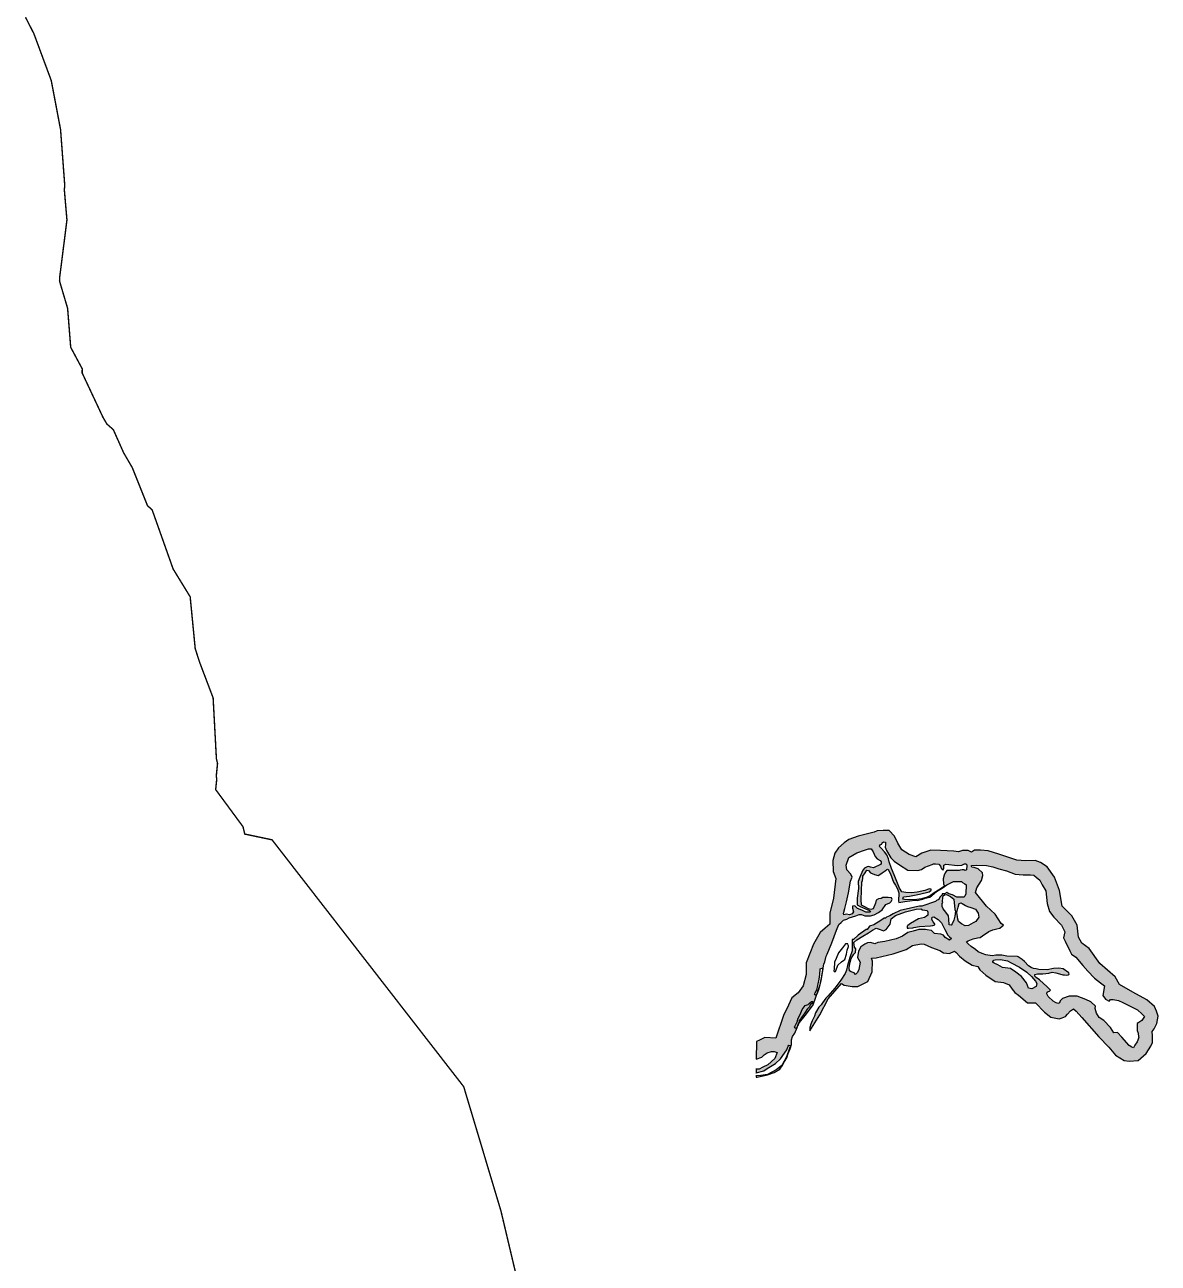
# Model space of a CAD drawing. Header units: metres. Extents: x 255476 to 378809, y 1739479 to 2227865.
# Drawn here: x 323927 to 327972, y 1818298 to 1822717 of the extents above; entities that cross this region are included whole.
import ezdxf

# ---------------------------------------------------------------- set-up
doc = ezdxf.new("R2010")
doc.units = ezdxf.units.M
doc.header["$MEASUREMENT"] = 0
doc.layers.add('COASTLINE', color=5, linetype='Continuous')
doc.layers.add('MANGROOVE BUFFER ZONE', color=120, linetype='Continuous')

msp = doc.modelspace()

# ---------------------------------------------------------------- hatches: boundary and pattern name
at = {"layer": 'MANGROOVE BUFFER ZONE'}
h = msp.add_hatch(dxfattribs=at)
h.set_pattern_fill('GRASS', color=256, scale=18)
h.paths.add_polyline_path([(327795.3, 1819068.6), (327819, 1819040.4), (327849.6, 1819021.4), (327868.3, 1819018.4), (327900.7, 1819021.1), (327929, 1819045.5), (327945.4, 1819072), (327950.8, 1819085.8), (327950.8, 1819108.7), (327950.2, 1819124.2), (327957.2, 1819134), (327967.2, 1819152.9), (327971.7, 1819179.3), (327966, 1819196.8), (327958.7, 1819214), (327931.3, 1819237), (327881.6, 1819265.1), (327833.2, 1819292.6), (327817.9, 1819319), (327763, 1819367.6), (327725, 1819420.2), (327699.3, 1819439.3), (327686.9, 1819460.8), (327682.8, 1819503.9), (327663.8, 1819536.8), (327629, 1819572.1), (327620, 1819628), (327601.6, 1819674.7), (327575.4, 1819711.8), (327552.1, 1819728), (327532.8, 1819735.2), (327497.8, 1819734), (327467.6, 1819735.4), (327438.5, 1819745.8), (327403.4, 1819756.8), (327364.8, 1819768.9), (327337.1, 1819771.9), (327316.2, 1819771.3), (327305.2, 1819764.3), (327293.6, 1819769.9), (327273, 1819770.4), (327259.3, 1819765), (327242.2, 1819768.4), (327194.3, 1819770.8), (327159.8, 1819771.3), (327128.7, 1819760.6), (327106.6, 1819747.5), (327083, 1819755.5), (327057.4, 1819773.2), (327042.7, 1819796.6), (327030.6, 1819822), (327012, 1819842.1), (326990, 1819842.3), (326969.2, 1819841), (326958.6, 1819835.8), (326901.3, 1819821.2), (326868.3, 1819809.9), (326850.8, 1819798.2), (326831.2, 1819779.4), (326817.3, 1819761.3), (326810.2, 1819734.5), (326811.3, 1819695.4), (326821.3, 1819669.9), (326813.2, 1819600.4), (326799.8, 1819546.9), (326799.5, 1819507.7), (326783.1, 1819493.1), (326765.4, 1819477.9), (326741.9, 1819435.9), (326716, 1819369.3), (326715, 1819328.1), (326705.1, 1819287.9), (326687.2, 1819262), (326664.8, 1819244.3), (326651.9, 1819219), (326634.2, 1819181.9), (326607.8, 1819101.3), (326568.1, 1819103.3), (326549.3, 1819093.1), (326537.8, 1819089), (326537.3, 1819025.7), (326557.1, 1819033.2), (326565.5, 1819040.7), (326576.8, 1819048.1), (326591.8, 1819053.3), (326601, 1819053.3), (326611.6, 1819049.7), (326603.9, 1819027.8), (326578.5, 1819005.6), (326561, 1818996.8), (326547.9, 1818989.9), (326537, 1818990.2), (326536.9, 1818976.9), (326564.1, 1818984.3), (326576.4, 1818992), (326606.1, 1819010.8), (326624.5, 1819026.5), (326646.1, 1819059), (326651, 1819072.8), (326653.7, 1819076.2), (326659.2, 1819074.8), (326656.6, 1819065), (326644.9, 1819034.7), (326628.9, 1819002.8), (326608.1, 1818987.7), (326577.3, 1818971.1), (326553.9, 1818967.4), (326536.9, 1818965.9), (326536.8, 1818961.2), (326540.9, 1818962.2), (326577.3, 1818970), (326601.6, 1818977.9), (326621.9, 1818989.8), (326630.1, 1819001.9), (326638.3, 1819018), (326646.5, 1819030.1), (326650.7, 1819046.2), (326658.9, 1819062.3), (326663, 1819078.5), (326663.2, 1819094.6), (326667.3, 1819106.7), (326675.5, 1819118.8), (326683.7, 1819139), (326687.9, 1819151.1), (326687.5, 1819150.6), (326688.4, 1819152.5), (326687.9, 1819151.1), (326716.4, 1819187.2), (326740.9, 1819219.4), (326757.5, 1819267.8), (326765.8, 1819292), (326770, 1819316.2), (326778.5, 1819364.7), (326782.6, 1819372.7), (326786.8, 1819392.9), (326790.9, 1819400.9), (326807.3, 1819441.3), (326823.9, 1819485.6), (326832.1, 1819505.8), (326840.2, 1819513.8), (326848.4, 1819521.8), (326860.5, 1819525.7), (326868.7, 1819529.7), (326880.8, 1819533.7), (326893, 1819537.6), (326905.1, 1819541.6), (326913.2, 1819541.5), (326925.3, 1819537.4), (326945.5, 1819537.2), (326957.7, 1819541.2), (326973.9, 1819549.1), (326978, 1819553.1), (326987, 1819559.1), (326999.8, 1819577.6), (327013.7, 1819583.4), (327019.3, 1819588.9), (327021.9, 1819595.8), (327019.4, 1819601.3), (327007.5, 1819602.4), (326989.6, 1819602.8), (326983.7, 1819599.3), (326973.2, 1819598), (326964.8, 1819593.5), (326962.5, 1819583), (326954.9, 1819562.8), (326946, 1819559.4), (326938, 1819562.8), (326924.4, 1819569.8), (326913.4, 1819574.9), (326912.3, 1819595.2), (326914.2, 1819656.8), (326916.6, 1819663.9), (326918, 1819671.4), (326917.1, 1819678.5), (326925.9, 1819690.4), (326932.1, 1819700.7), (326937.8, 1819698.5), (326944.7, 1819690.3), (326959.1, 1819685), (326972, 1819681.7), (326978.8, 1819684.9), (326987.2, 1819690.3), (326997.9, 1819698.2), (327002.8, 1819702.5), (327005.2, 1819703.5), (327008.6, 1819702.1), (327016.5, 1819686.6), (327027.5, 1819657.2), (327034.2, 1819646.2), (327041.1, 1819634), (327045.7, 1819619.6), (327045.1, 1819589.4), (327046.6, 1819584.9), (327067.2, 1819588.8), (327103.6, 1819592.6), (327111.7, 1819592.5), (327132, 1819596.4), (327140.1, 1819600.4), (327156.3, 1819604.3), (327180.7, 1819624.4), (327201, 1819636.3), (327217.2, 1819648.3), (327241.6, 1819660.3), (327269.9, 1819660.1), (327273.9, 1819656), (327282, 1819651.9), (327286, 1819647.8), (327285.7, 1819615.5), (327281.6, 1819607.4), (327277.5, 1819603.4), (327253.3, 1819603.6), (327237.2, 1819611.8), (327225.1, 1819615.9), (327217, 1819620), (327208.9, 1819616.1), (327200.8, 1819616.1), (327200.8, 1819612.1), (327192.7, 1819604.1), (327188.5, 1819596), (327180.4, 1819592), (327176.4, 1819588), (327127.7, 1819572.2), (327119.6, 1819572.3), (327103.4, 1819568.4), (327087.2, 1819564.4), (327050.8, 1819556.6), (327026.4, 1819544.7), (327014.3, 1819536.7), (327002.1, 1819532.7), (326998, 1819528.7), (326994, 1819528.8), (326981.8, 1819520.8), (326957.4, 1819504.8), (326941.2, 1819500.9), (326933, 1819488.8), (326929, 1819488.8), (326900.5, 1819468.8), (326884.2, 1819452.8), (326880.2, 1819452.8), (326879.9, 1819412.4), (326871.6, 1819388.2), (326863.3, 1819360), (326859.1, 1819343.8), (326855, 1819331.7), (326838.7, 1819307.6), (326818.2, 1819279.4), (326793.7, 1819251.3), (326785.6, 1819243.3), (326773.3, 1819227.2), (326769.2, 1819219.2), (326761.1, 1819211.1), (326748.8, 1819191), (326744.7, 1819178.9), (326736.5, 1819162.8), (326732.3, 1819150.7), (326728.2, 1819138.6), (326728.1, 1819126.5), (326764.8, 1819184.4), (326793.5, 1819241.1), (326841.9, 1819295.9), (326851.3, 1819290.3), (326879.2, 1819285.4), (326900.4, 1819284.6), (326935.6, 1819302.8), (326950.5, 1819337.9), (326952.4, 1819375.4), (326949.2, 1819386.5), (326965.4, 1819387.8), (327025.6, 1819402), (327072.7, 1819416.6), (327095.4, 1819431.4), (327126.1, 1819437.9), (327136.1, 1819436.6), (327162.7, 1819424.4), (327192.2, 1819413), (327205.9, 1819404.7), (327227.4, 1819402.8), (327245.1, 1819411.1), (327250.4, 1819406.7), (327262.9, 1819392.8), (327282.4, 1819377.1), (327307.5, 1819361.1), (327327.7, 1819356.8), (327335.6, 1819345), (327356, 1819325.7), (327390, 1819302.8), (327419.8, 1819298.8), (327439.4, 1819291.3), (327450.8, 1819275.1), (327459.6, 1819263.3), (327472.9, 1819254.2), (327505.6, 1819226.3), (327533.7, 1819227.2), (327566.1, 1819194.1), (327588.5, 1819175.5), (327618.2, 1819169.8), (327629.2, 1819173.5), (327641, 1819178.2), (327648.2, 1819186.9), (327658.5, 1819197.8), (327669.9, 1819205.2), (327678.8, 1819197.1), (327699.1, 1819174), (327759.4, 1819105.4)])
h.paths.add_polyline_path([(327812.9, 1819120.2), (327801, 1819139.2), (327777.4, 1819164.3), (327761.2, 1819175), (327751.3, 1819189.5), (327746.5, 1819206.5), (327747.3, 1819214.9), (327731.3, 1819230.1), (327713.9, 1819238.3), (327682.3, 1819250.2), (327653.7, 1819251.1), (327630.5, 1819242.7), (327621.7, 1819234.4), (327619.4, 1819226.9), (327617.2, 1819225.3), (327613.8, 1819223.9), (327604.7, 1819227.9), (327596.3, 1819233.1), (327579.5, 1819249.4), (327574.2, 1819258.4), (327575, 1819264.7), (327579.2, 1819267.6), (327584.3, 1819268.8), (327587.4, 1819271.8), (327575.3, 1819284.4), (327548.2, 1819308.5), (327535.9, 1819317.5), (327530.9, 1819322.3), (327531.8, 1819327.5), (327541.1, 1819330.5), (327560.4, 1819330.2), (327580.9, 1819332.8), (327592.8, 1819335.8), (327605.9, 1819333.7), (327618.9, 1819330.5), (327630.8, 1819327.3), (327637.4, 1819326.5), (327645, 1819325.5), (327650.9, 1819327.1), (327654.3, 1819328.9), (327652.4, 1819334.2), (327633, 1819348), (327616.9, 1819350), (327598.3, 1819348.9), (327574.9, 1819344.3), (327546, 1819345.2), (327536.4, 1819348.1), (327526.4, 1819349.3), (327517.8, 1819353.2), (327508.3, 1819359.3), (327494.3, 1819373.9), (327486.2, 1819381.9), (327471.4, 1819390.8), (327469.2, 1819392.2), (327431, 1819393.1), (327413.2, 1819396.5), (327392.1, 1819397.3), (327378.6, 1819394.1), (327357.1, 1819397.9), (327344, 1819402.3), (327329.6, 1819408.6), (327319.8, 1819417.7), (327304.4, 1819428.1), (327293.8, 1819437.1), (327288.9, 1819441.7), (327287, 1819444.4), (327293.6, 1819448), (327311.5, 1819454.8), (327327.4, 1819459.2), (327335.8, 1819460), (327344.2, 1819465.4), (327366.7, 1819481.1), (327381.6, 1819487.4), (327396, 1819490.7), (327406.1, 1819492.7), (327414.9, 1819499.9), (327420.1, 1819503.8), (327411.2, 1819510), (327389.7, 1819543.5), (327358.6, 1819572.3), (327320, 1819621), (327324, 1819637.2), (327340.6, 1819663.1), (327346.4, 1819680.8), (327344.4, 1819690.6), (327329.2, 1819704.8), (327315.1, 1819710), (327306.8, 1819710.9), (327305.9, 1819713.1), (327306, 1819715.5), (327305.9, 1819717.2), (327322.7, 1819717.7), (327359.2, 1819716.9), (327382.1, 1819711.5), (327403, 1819705), (327430.5, 1819697.3), (327461.1, 1819686.2), (327489.3, 1819683.2), (327516.2, 1819683.5), (327528.4, 1819682), (327535.8, 1819675.4), (327548.8, 1819664.4), (327557.2, 1819648), (327570.6, 1819626.9), (327575.3, 1819581.3), (327583.4, 1819552.9), (327599.1, 1819532.1), (327626.8, 1819504.5), (327638.3, 1819480.7), (327633.9, 1819458.7), (327640.2, 1819447.2), (327655.8, 1819411.9), (327662.2, 1819400.3), (327677.8, 1819390.3), (327702.7, 1819360.5), (327721.1, 1819339.7), (327743.8, 1819315.3), (327766, 1819298), (327779.6, 1819287.2), (327773.6, 1819253.4), (327783.1, 1819239.4), (327796.3, 1819232.7), (327801, 1819238.3), (327810.5, 1819238.5), (327830.2, 1819234.6), (327846, 1819227.7), (327897.8, 1819202.2), (327913.8, 1819187.3), (327922.6, 1819178.5), (327913.3, 1819164.1), (327902.2, 1819156.5), (327896.9, 1819153.2), (327896.7, 1819127.6), (327899.8, 1819118.1), (327900.9, 1819105.8), (327902.2, 1819103.2), (327896.1, 1819087.6), (327888.2, 1819075.9), (327883.7, 1819066.8), (327877.3, 1819068.2), (327867.9, 1819074.3), (327842.2, 1819103.8), (327825.9, 1819121.3)], flags=16)
h.paths.add_polyline_path([(327536.1, 1819285), (327520.7, 1819277.3), (327509.4, 1819279.3), (327501.2, 1819298.6), (327483.7, 1819320.4), (327463.7, 1819335.9), (327444.4, 1819349.8), (327415.5, 1819352.7), (327399.9, 1819362.1), (327386.5, 1819368), (327383.2, 1819370.6), (327381.2, 1819371.1), (327381.5, 1819374.2), (327384.7, 1819378.7), (327389.6, 1819380.4), (327409.2, 1819381.3), (327433.9, 1819376.5), (327447.2, 1819369), (327476.3, 1819354.4), (327502.5, 1819336.1), (327519.6, 1819320.9), (327533.4, 1819304.5), (327539, 1819295.4)], flags=16)
h.paths.add_polyline_path([(327321, 1819517.2), (327311.2, 1819511.9), (327295, 1819502.5), (327283.1, 1819501.2), (327270.3, 1819508.7), (327258.9, 1819517.5), (327257.1, 1819524.9), (327255.4, 1819535.2), (327253, 1819549.4), (327257.4, 1819567.7), (327261.8, 1819581), (327268.1, 1819583.6), (327272.1, 1819580.9), (327283.5, 1819573.7), (327290.7, 1819570.2), (327303.2, 1819566.9), (327319.6, 1819561.6), (327329.2, 1819547.3), (327331.4, 1819532.3)], flags=16)
h.paths.add_polyline_path([(327233.7, 1819456.6), (327226.6, 1819450.9), (327211.7, 1819459.9), (327205.2, 1819467.7), (327196.6, 1819471.5), (327173, 1819474), (327163.1, 1819485), (327147.2, 1819487.2), (327141.1, 1819488.8), (327117.2, 1819488.4), (327097.4, 1819482.5), (327078.2, 1819477.2), (327058.8, 1819465), (327036.3, 1819454.7), (326996.5, 1819446.1), (326970.7, 1819442.5), (326960.4, 1819437.8), (326945.1, 1819442), (326934.2, 1819440.5), (326925.1, 1819436.6), (326910.9, 1819426.3), (326902.5, 1819411.4), (326898.7, 1819388.8), (326908.5, 1819371.7), (326903.6, 1819345.5), (326899, 1819334.8), (326891.9, 1819328), (326887.3, 1819333.7), (326876, 1819336.9), (326869.7, 1819341.5), (326868.7, 1819352.1), (326869.7, 1819359.5), (326872.2, 1819372.4), (326876.3, 1819384.9), (326885.5, 1819399.9), (326891, 1819407), (326892.2, 1819419.8), (326887.5, 1819425.2), (326885.5, 1819442.2), (326896.4, 1819451.6), (326917.9, 1819464.5), (326938.1, 1819477.1), (326951.7, 1819485.7), (326965.4, 1819493.3), (326979.5, 1819489), (326991.9, 1819484.3), (327001, 1819488.6), (327015.7, 1819508), (327019.3, 1819527), (327034.1, 1819538), (327070.5, 1819552.1), (327107.9, 1819561.4), (327125.1, 1819561.9), (327130.4, 1819558.4), (327147.8, 1819556), (327150.1, 1819550), (327149.2, 1819540.1), (327145.2, 1819535.6), (327137.8, 1819530.7), (327116.5, 1819527.1), (327087.6, 1819509.3), (327078.8, 1819503.3), (327075.7, 1819500.7), (327075.8, 1819493.7), (327080.7, 1819493.2), (327095.8, 1819494.4), (327099.9, 1819495.5), (327120.1, 1819499.5), (327158.8, 1819501.5), (327168, 1819503), (327174.1, 1819504.7), (327174.7, 1819506.6), (327173.9, 1819510.2), (327168.5, 1819516.4), (327164.4, 1819524), (327165.3, 1819532.6), (327170.9, 1819533.7), (327185.9, 1819524.4), (327198.9, 1819512.3), (327207.7, 1819492.8), (327210.6, 1819488.5), (327220.9, 1819467.9), (327226.5, 1819461.8)], flags=16)
h.paths.add_polyline_path([(327236.8, 1819508.5), (327232.7, 1819504.3), (327225.4, 1819504.6), (327225.1, 1819525), (327223.1, 1819537.2), (327213.3, 1819550.8), (327204, 1819562.2), (327201.1, 1819570.7), (327200.8, 1819581.1), (327203, 1819584.3), (327202.5, 1819588.2), (327202.6, 1819602.3), (327204.9, 1819608.5), (327209.3, 1819611.9), (327215.8, 1819612.8), (327230.8, 1819605.9), (327242.7, 1819597.1), (327246, 1819559.4), (327248.7, 1819553.3), (327246.3, 1819535.5), (327242.6, 1819521.5)], flags=16)
h.paths.add_polyline_path([(327287.4, 1819700.9), (327285.6, 1819699.7), (327281.4, 1819698.6), (327278.7, 1819701.6), (327271.8, 1819701.6), (327264.5, 1819699.9), (327261, 1819698.8), (327243.6, 1819698.4), (327217, 1819699.2), (327211.1, 1819691.1), (327207.6, 1819682.4), (327204.9, 1819669.4), (327206, 1819651), (327208.5, 1819643), (327187.5, 1819629.4), (327171.8, 1819618.9), (327159.6, 1819610), (327147.8, 1819604.2), (327127.5, 1819598.2), (327102.6, 1819593.9), (327066.5, 1819595.4), (327061, 1819597.2), (327062.7, 1819604.7), (327084.5, 1819607.5), (327120, 1819615), (327154.4, 1819623.3), (327161.9, 1819628.7), (327161.1, 1819632.8), (327156.4, 1819634), (327151.6, 1819632), (327139, 1819628.1), (327111.1, 1819621.9), (327091, 1819618.8), (327071.6, 1819620.2), (327056.4, 1819622.3), (327048.7, 1819636.4), (327028.9, 1819683.5), (327019.6, 1819706.7), (327011.3, 1819729.5), (327009.5, 1819740.8), (327003.2, 1819754.4), (326994.5, 1819765.2), (326983.2, 1819779.2), (326975.9, 1819785.7), (326978.4, 1819788.2), (326980.3, 1819791.7), (326985.9, 1819792.6), (326986.6, 1819797.3), (326991.2, 1819800.7), (326998.9, 1819800.3), (326999, 1819796.6), (326999, 1819791.6), (326997.8, 1819781.9), (327002, 1819770.4), (327017.2, 1819744), (327029, 1819732), (327048.8, 1819719.5), (327078.3, 1819700.3), (327114.3, 1819699), (327126.6, 1819703.1), (327139.5, 1819710.3), (327165.6, 1819720.4), (327169.5, 1819722.5), (327177.5, 1819722.6), (327188.9, 1819722.1), (327194.8, 1819714.1), (327197, 1819706.8), (327201.1, 1819702.2), (327204.8, 1819701.9), (327206.3, 1819707), (327207.2, 1819718.6), (327213.4, 1819721.4), (327255.5, 1819717.4), (327271.4, 1819717.6), (327280, 1819722.9), (327285.6, 1819722.8), (327288.5, 1819719.4), (327288.4, 1819713.3), (327288.1, 1819705.4)], flags=16)
h.paths.add_polyline_path([(326944.1, 1819550.3), (326937.8, 1819550.3), (326928.9, 1819550.5), (326914.1, 1819557.2), (326899.2, 1819563.2), (326889.2, 1819572.6), (326881.3, 1819571.3), (326880.7, 1819564), (326884.6, 1819552.1), (326879.2, 1819543.8), (326870.6, 1819541.1), (326859.8, 1819543.2), (326849.8, 1819540.7), (326848.9, 1819546), (326853.2, 1819563.3), (326860, 1819586.8), (326866.5, 1819618.8), (326873.6, 1819660.7), (326879.2, 1819675.3), (326874.6, 1819685.9), (326860.3, 1819701.9), (326858.4, 1819718.3), (326868.1, 1819744.9), (326896.1, 1819762.3), (326926.7, 1819772.6), (326938, 1819776.7), (326946.9, 1819776.1), (326954.8, 1819766), (326961.4, 1819749.4), (326969.3, 1819741.2), (326979.3, 1819734.6), (326983, 1819730.4), (326983.6, 1819724.5), (326981.2, 1819720.8), (326955.9, 1819708.2), (326945.1, 1819711.3), (326938.1, 1819713), (326932.8, 1819711.6), (326923.8, 1819707.3), (326917.1, 1819700.1), (326907.3, 1819675.4), (326901.2, 1819659.4), (326902.4, 1819634.4), (326896.9, 1819600.2), (326898, 1819577), (326908.4, 1819570.1), (326941.8, 1819556.1), (326944.7, 1819553.2)], flags=16)
h.paths.add_polyline_path([(326768, 1819305.3), (326759.1, 1819273.1), (326753.6, 1819258.3), (326749.2, 1819254.2), (326745.9, 1819255), (326745.6, 1819258), (326747.9, 1819263), (326753.6, 1819272.4), (326757.7, 1819289), (326762.3, 1819311.1), (326763.2, 1819319.5), (326763.9, 1819328.4), (326765.9, 1819348.5), (326771.8, 1819350.7), (326774.7, 1819348.1)], flags=16)

# ---------------------------------------------------------------- linework, layer by layer
at = {"layer": 'COASTLINE', "color": 1, "flags": 128}
msp.add_lwpolyline([(323929.8, 1822743.4, 5, 5, 0), (323959.7, 1822685.1, 5, 5, 0), (324021.8, 1822517.6, 5, 5, 0), (324055, 1822342.9, 5, 5, 0), (324070.1, 1822141.7, 5, 5, 0), (324068.4, 1822128.7, 5, 5, 0), (324077.8, 1822020.2, 5, 5, 0), (324051.8, 1821814.9, 5, 5, 0), (324051.3, 1821802.4, 5, 5, 0), (324080.2, 1821704.7, 5, 5, 0), (324091.2, 1821565.7, 5, 5, 0), (324132.3, 1821489.1, 5, 5, 0), (324132.1, 1821474.2, 5, 5, 0), (324206.4, 1821315.9, 5, 5, 0), (324220.3, 1821292, 5, 5, 0), (324243.3, 1821271.9, 5, 5, 0), (324280.1, 1821189.3, 5, 5, 0), (324310.9, 1821136.5, 5, 5, 0), (324365.3, 1821000.6, 5, 5, 0), (324381.8, 1820985.8, 5, 5, 0), (324456.7, 1820774.7, 5, 5, 0), (324517.5, 1820675.6, 5, 5, 0), (324535.5, 1820490.6, 5, 5, 0), (324551.2, 1820441.9, 5, 5, 0), (324599.4, 1820314.9, 5, 5, 0), (324611.1, 1820097.4, 5, 5, 0), (324615.2, 1820081.3, 5, 5, 0), (324610.6, 1820035.4, 5, 5, 0), (324612.4, 1820025.8, 5, 5, 0), (324608.5, 1819987.7, 5, 5, 0), (324706.1, 1819855.1, 5, 5, 0), (324712.3, 1819829, 5, 5, 0), (324809.6, 1819808.5, 5, 5, 0), (325493.6, 1818927.6, 5, 5, 0), (325626.5, 1818483.9, 5, 5, 0), (325728.3, 1818054.1, 5, 5, 0)], format="xyseb", dxfattribs=at)
at = {"layer": 'MANGROOVE BUFFER ZONE', "flags": 128}
for points in [[(327217.2, 1819648.3), (327241.6, 1819660.3), (327269.9, 1819660.1), (327273.9, 1819656), (327282, 1819651.9), (327286, 1819647.8), (327285.7, 1819615.5), (327281.6, 1819607.4), (327277.5, 1819603.4), (327253.3, 1819603.6), (327237.2, 1819611.8), (327225.1, 1819615.9), (327217, 1819620), (327208.9, 1819616.1), (327200.8, 1819616.1), (327200.8, 1819612.1), (327192.7, 1819604.1), (327188.5, 1819596), (327180.4, 1819592), (327176.4, 1819588), (327127.7, 1819572.2), (327119.6, 1819572.3), (327103.4, 1819568.4), (327087.2, 1819564.4), (327050.8, 1819556.6), (327026.4, 1819544.7), (327014.3, 1819536.7), (327002.1, 1819532.7), (326998, 1819528.7), (326994, 1819528.8), (326981.8, 1819520.8), (326957.4, 1819504.8), (326941.2, 1819500.9), (326933, 1819488.8), (326929, 1819488.8), (326900.5, 1819468.8), (326884.2, 1819452.8), (326880.2, 1819452.8), (326879.9, 1819412.4), (326871.6, 1819388.2), (326863.3, 1819360), (326859.1, 1819343.8), (326855, 1819331.7), (326838.7, 1819307.6), (326818.2, 1819279.4), (326793.7, 1819251.3), (326785.6, 1819243.3), (326773.3, 1819227.2), (326769.2, 1819219.2), (326761.1, 1819211.1), (326748.8, 1819191), (326744.7, 1819178.9), (326736.5, 1819162.8), (326732.3, 1819150.7), (326728.2, 1819138.6), (326728.1, 1819126.5), (326764.8, 1819184.4), (326793.5, 1819241.1), (326841.9, 1819295.9), (326851.3, 1819290.3), (326879.2, 1819285.4), (326900.4, 1819284.6), (326935.6, 1819302.8), (326950.5, 1819337.9), (326952.4, 1819375.4), (326949.2, 1819386.5), (326965.4, 1819387.8), (327025.6, 1819402), (327072.7, 1819416.6), (327095.4, 1819431.4), (327126.1, 1819437.9), (327136.1, 1819436.6), (327162.7, 1819424.4), (327192.2, 1819413), (327205.9, 1819404.7), (327227.4, 1819402.8), (327245.1, 1819411.1), (327250.4, 1819406.7), (327262.9, 1819392.8), (327282.4, 1819377.1), (327307.5, 1819361.1), (327327.7, 1819356.8), (327335.6, 1819345), (327356, 1819325.7), (327390, 1819302.8), (327419.8, 1819298.8), (327439.4, 1819291.3), (327450.8, 1819275.1), (327459.6, 1819263.3), (327472.9, 1819254.2), (327505.6, 1819226.3), (327533.7, 1819227.2), (327566.1, 1819194.1), (327588.5, 1819175.5), (327618.2, 1819169.8), (327629.2, 1819173.5), (327641, 1819178.2), (327648.2, 1819186.9), (327658.5, 1819197.8), (327669.9, 1819205.2), (327678.8, 1819197.1), (327699.1, 1819174), (327759.4, 1819105.4), (327795.3, 1819068.6), (327819, 1819040.4), (327849.6, 1819021.4), (327868.3, 1819018.4), (327900.7, 1819021.1), (327929, 1819045.5), (327945.4, 1819072), (327950.8, 1819085.8), (327950.8, 1819108.7), (327950.2, 1819124.2), (327957.2, 1819134), (327967.2, 1819152.9), (327971.7, 1819179.3), (327966, 1819196.8), (327958.7, 1819214), (327931.3, 1819237), (327881.6, 1819265.1), (327833.2, 1819292.6), (327817.9, 1819319), (327763, 1819367.6), (327725, 1819420.2), (327699.3, 1819439.3), (327686.9, 1819460.8), (327682.8, 1819503.9), (327663.8, 1819536.8), (327629, 1819572.1), (327620, 1819628), (327601.6, 1819674.7), (327575.4, 1819711.8), (327552.1, 1819728), (327532.8, 1819735.2), (327497.8, 1819734), (327467.6, 1819735.4), (327438.5, 1819745.8), (327403.4, 1819756.8), (327364.8, 1819768.9), (327337.1, 1819771.9), (327316.2, 1819771.3), (327305.2, 1819764.3), (327293.6, 1819769.9), (327273, 1819770.4), (327259.3, 1819765), (327242.2, 1819768.4), (327194.3, 1819770.8), (327159.8, 1819771.3), (327128.7, 1819760.6), (327106.6, 1819747.5), (327083, 1819755.5), (327057.4, 1819773.2), (327042.7, 1819796.6), (327030.6, 1819822), (327012, 1819842.1), (326990, 1819842.3), (326969.2, 1819841), (326958.6, 1819835.8), (326901.3, 1819821.2), (326868.3, 1819809.9), (326850.8, 1819798.2), (326831.2, 1819779.4), (326817.3, 1819761.3), (326810.2, 1819734.5), (326811.3, 1819695.4), (326821.3, 1819669.9), (326813.2, 1819600.4), (326799.8, 1819546.9), (326799.5, 1819507.7), (326783.1, 1819493.1), (326765.4, 1819477.9), (326741.9, 1819435.9), (326716, 1819369.3), (326715, 1819328.1), (326705.1, 1819287.9), (326687.2, 1819262), (326664.8, 1819244.3), (326651.9, 1819219), (326634.2, 1819181.9), (326607.8, 1819101.3), (326568.1, 1819103.3), (326549.3, 1819093.1), (326537.8, 1819089), (326537.3, 1819025.7), (326557.1, 1819033.2), (326565.5, 1819040.7), (326576.8, 1819048.1), (326591.8, 1819053.3), (326601, 1819053.3), (326611.6, 1819049.7), (326603.9, 1819027.8), (326578.5, 1819005.6), (326561, 1818996.8), (326547.9, 1818989.9), (326537, 1818990.2), (326536.9, 1818976.9), (326564.1, 1818984.3), (326576.4, 1818992), (326606.1, 1819010.8), (326624.5, 1819026.5), (326646.1, 1819059), (326651, 1819072.8), (326653.7, 1819076.2), (326659.2, 1819074.8), (326656.6, 1819065), (326644.9, 1819034.7), (326628.9, 1819002.8), (326608.1, 1818987.7), (326577.3, 1818971.1), (326553.9, 1818967.4), (326536.9, 1818965.9), (326536.8, 1818961.2), (326540.9, 1818962.2), (326577.3, 1818970), (326601.6, 1818977.9), (326621.9, 1818989.8), (326630.1, 1819001.9), (326638.3, 1819018), (326646.5, 1819030.1), (326650.7, 1819046.2), (326658.9, 1819062.3), (326663, 1819078.5), (326663.2, 1819094.6), (326667.3, 1819106.7), (326675.5, 1819118.8), (326683.7, 1819139), (326688.4, 1819152.5), (326687.5, 1819150.6), (326716.4, 1819187.2), (326740.9, 1819219.4), (326757.5, 1819267.8), (326765.8, 1819292), (326770, 1819316.2), (326778.5, 1819364.7), (326782.6, 1819372.7), (326786.8, 1819392.9), (326790.9, 1819400.9), (326807.3, 1819441.3), (326823.9, 1819485.6), (326832.1, 1819505.8), (326840.2, 1819513.8), (326848.4, 1819521.8), (326860.5, 1819525.7), (326868.7, 1819529.7), (326880.8, 1819533.7), (326893, 1819537.6), (326905.1, 1819541.6), (326913.2, 1819541.5), (326925.3, 1819537.4), (326945.5, 1819537.2), (326957.7, 1819541.2), (326973.9, 1819549.1), (326978, 1819553.1), (326987, 1819559.1), (326999.8, 1819577.6), (327013.7, 1819583.4), (327019.3, 1819588.9), (327021.9, 1819595.8), (327019.4, 1819601.3), (327007.5, 1819602.4), (326989.6, 1819602.8), (326983.7, 1819599.3), (326973.2, 1819598), (326964.8, 1819593.5), (326962.5, 1819583), (326954.9, 1819562.8), (326946, 1819559.4), (326938, 1819562.8), (326924.4, 1819569.8), (326913.4, 1819574.9), (326912.3, 1819595.2), (326914.2, 1819656.8), (326916.6, 1819663.9), (326918, 1819671.4), (326917.1, 1819678.5), (326925.9, 1819690.4), (326932.1, 1819700.7), (326937.8, 1819698.5), (326944.7, 1819690.3), (326959.1, 1819685), (326972, 1819681.7), (326978.8, 1819684.9), (326987.2, 1819690.3), (326997.9, 1819698.2), (327002.8, 1819702.5), (327005.2, 1819703.5), (327008.6, 1819702.1), (327016.5, 1819686.6), (327027.5, 1819657.2), (327034.2, 1819646.2), (327041.1, 1819634), (327045.7, 1819619.6), (327045.1, 1819589.4), (327046.6, 1819584.9), (327067.2, 1819588.8), (327103.6, 1819592.6), (327111.7, 1819592.5), (327132, 1819596.4), (327140.1, 1819600.4), (327156.3, 1819604.3), (327180.7, 1819624.4), (327201, 1819636.3)], [(326975.9, 1819785.7), (326978.4, 1819788.2), (326980.3, 1819791.7), (326985.9, 1819792.6), (326986.6, 1819797.3), (326991.2, 1819800.7), (326998.9, 1819800.3), (326999, 1819796.6), (326999, 1819791.6), (326997.8, 1819781.9), (327002, 1819770.4), (327017.2, 1819744), (327029, 1819732), (327048.8, 1819719.5), (327078.3, 1819700.3), (327114.3, 1819699), (327126.6, 1819703.1), (327139.5, 1819710.3), (327165.6, 1819720.4), (327169.5, 1819722.5), (327177.5, 1819722.6), (327188.9, 1819722.1), (327194.8, 1819714.1), (327197, 1819706.8), (327201.1, 1819702.2), (327204.8, 1819701.9), (327206.3, 1819707), (327207.2, 1819718.6), (327213.4, 1819721.4), (327255.5, 1819717.4), (327271.4, 1819717.6), (327280, 1819722.9), (327285.6, 1819722.8), (327288.5, 1819719.4), (327288.4, 1819713.3), (327288.1, 1819705.4), (327287.4, 1819700.9), (327285.6, 1819699.7), (327281.4, 1819698.6), (327278.7, 1819701.6), (327271.8, 1819701.6), (327264.5, 1819699.9), (327261, 1819698.8), (327243.6, 1819698.4), (327217, 1819699.2), (327211.1, 1819691.1), (327207.6, 1819682.4), (327204.9, 1819669.4), (327206, 1819651), (327208.5, 1819643), (327187.5, 1819629.4), (327171.8, 1819618.9), (327159.6, 1819610), (327147.8, 1819604.2), (327127.5, 1819598.2), (327102.6, 1819593.9), (327066.5, 1819595.4), (327061, 1819597.2), (327062.7, 1819604.7), (327084.5, 1819607.5), (327120, 1819615), (327154.4, 1819623.3), (327161.9, 1819628.7), (327161.1, 1819632.8), (327156.4, 1819634), (327151.6, 1819632), (327139, 1819628.1), (327111.1, 1819621.9), (327091, 1819618.8), (327071.6, 1819620.2), (327056.4, 1819622.3), (327048.7, 1819636.4), (327028.9, 1819683.5), (327019.6, 1819706.7), (327011.3, 1819729.5), (327009.5, 1819740.8), (327003.2, 1819754.4), (326994.5, 1819765.2), (326983.2, 1819779.2)], [(326938, 1819776.7), (326946.9, 1819776.1), (326954.8, 1819766), (326961.4, 1819749.4), (326969.3, 1819741.2), (326979.3, 1819734.6), (326983, 1819730.4), (326983.6, 1819724.5), (326981.2, 1819720.8), (326955.9, 1819708.2), (326945.1, 1819711.3), (326938.1, 1819713), (326932.8, 1819711.6), (326923.8, 1819707.3), (326917.1, 1819700.1), (326907.3, 1819675.4), (326901.2, 1819659.4), (326902.4, 1819634.4), (326896.9, 1819600.2), (326898, 1819577), (326908.4, 1819570.1), (326941.8, 1819556.1), (326944.7, 1819553.2), (326944.1, 1819550.3), (326937.8, 1819550.3), (326928.9, 1819550.5), (326914.1, 1819557.2), (326899.2, 1819563.2), (326889.2, 1819572.6), (326881.3, 1819571.3), (326880.7, 1819564), (326884.6, 1819552.1), (326879.2, 1819543.8), (326870.6, 1819541.1), (326859.8, 1819543.2), (326849.8, 1819540.7), (326848.9, 1819546), (326853.2, 1819563.3), (326860, 1819586.8), (326866.5, 1819618.8), (326873.6, 1819660.7), (326879.2, 1819675.3), (326874.6, 1819685.9), (326860.3, 1819701.9), (326858.4, 1819718.3), (326868.1, 1819744.9), (326896.1, 1819762.3), (326926.7, 1819772.6)], [(327305.9, 1819717.2), (327322.7, 1819717.7), (327359.2, 1819716.9), (327382.1, 1819711.5), (327403, 1819705), (327430.5, 1819697.3), (327461.1, 1819686.2), (327489.3, 1819683.2), (327516.2, 1819683.5), (327528.4, 1819682), (327535.8, 1819675.4), (327548.8, 1819664.4), (327557.2, 1819648), (327570.6, 1819626.9), (327575.3, 1819581.3), (327583.4, 1819552.9), (327599.1, 1819532.1), (327626.8, 1819504.5), (327638.3, 1819480.7), (327633.9, 1819458.7), (327640.2, 1819447.2), (327655.8, 1819411.9), (327662.2, 1819400.3), (327677.8, 1819390.3), (327702.7, 1819360.5), (327721.1, 1819339.7), (327743.8, 1819315.3), (327766, 1819298), (327779.6, 1819287.2), (327773.6, 1819253.4), (327783.1, 1819239.4), (327796.3, 1819232.7), (327801, 1819238.3), (327810.5, 1819238.5), (327830.2, 1819234.6), (327846, 1819227.7), (327897.8, 1819202.2), (327913.8, 1819187.3), (327922.6, 1819178.5), (327913.3, 1819164.1), (327902.2, 1819156.5), (327896.9, 1819153.2), (327896.7, 1819127.6), (327899.8, 1819118.1), (327900.9, 1819105.8), (327902.2, 1819103.2), (327896.1, 1819087.6), (327888.2, 1819075.9), (327883.7, 1819066.8), (327877.3, 1819068.2), (327867.9, 1819074.3), (327842.2, 1819103.8), (327825.9, 1819121.3), (327812.9, 1819120.2), (327801, 1819139.2), (327777.4, 1819164.3), (327761.2, 1819175), (327751.3, 1819189.5), (327746.5, 1819206.5), (327747.3, 1819214.9), (327731.3, 1819230.1), (327713.9, 1819238.3), (327682.3, 1819250.2), (327653.7, 1819251.1), (327630.5, 1819242.7), (327621.7, 1819234.4), (327619.4, 1819226.9), (327617.2, 1819225.3), (327613.8, 1819223.9), (327604.7, 1819227.9), (327596.3, 1819233.1), (327579.5, 1819249.4), (327574.2, 1819258.4), (327575, 1819264.7), (327579.2, 1819267.6), (327584.3, 1819268.8), (327587.4, 1819271.8), (327575.3, 1819284.4), (327548.2, 1819308.5), (327535.9, 1819317.5), (327530.9, 1819322.3), (327531.8, 1819327.5), (327541.1, 1819330.5), (327560.4, 1819330.2), (327580.9, 1819332.8), (327592.8, 1819335.8), (327605.9, 1819333.7), (327618.9, 1819330.5), (327630.8, 1819327.3), (327637.4, 1819326.5), (327645, 1819325.5), (327650.9, 1819327.1), (327654.3, 1819328.9), (327652.4, 1819334.2), (327633, 1819348), (327616.9, 1819350), (327598.3, 1819348.9), (327574.9, 1819344.3), (327546, 1819345.2), (327536.4, 1819348.1), (327526.4, 1819349.3), (327517.8, 1819353.2), (327508.3, 1819359.3), (327494.3, 1819373.9), (327486.2, 1819381.9), (327471.4, 1819390.8), (327469.2, 1819392.2), (327431, 1819393.1), (327413.2, 1819396.5), (327392.1, 1819397.3), (327378.6, 1819394.1), (327357.1, 1819397.9), (327344, 1819402.3), (327329.6, 1819408.6), (327319.8, 1819417.7), (327304.4, 1819428.1), (327293.8, 1819437.1), (327288.9, 1819441.7), (327287, 1819444.4), (327293.6, 1819448), (327311.5, 1819454.8), (327327.4, 1819459.2), (327335.8, 1819460), (327344.2, 1819465.4), (327366.7, 1819481.1), (327381.6, 1819487.4), (327396, 1819490.7), (327406.1, 1819492.7), (327414.9, 1819499.9), (327420.1, 1819503.8), (327411.2, 1819510), (327389.7, 1819543.5), (327358.6, 1819572.3), (327320, 1819621), (327324, 1819637.2), (327340.6, 1819663.1), (327346.4, 1819680.8), (327344.4, 1819690.6), (327329.2, 1819704.8), (327315.1, 1819710), (327306.8, 1819710.9), (327305.9, 1819713.1), (327306, 1819715.5)], [(327204.9, 1819608.5), (327209.3, 1819611.9), (327215.8, 1819612.8), (327230.8, 1819605.9), (327242.7, 1819597.1), (327246, 1819559.4), (327248.7, 1819553.3), (327246.3, 1819535.5), (327242.6, 1819521.5), (327236.8, 1819508.5), (327232.7, 1819504.3), (327225.4, 1819504.6), (327225.1, 1819525), (327223.1, 1819537.2), (327213.3, 1819550.8), (327204, 1819562.2), (327201.1, 1819570.7), (327200.8, 1819581.1), (327203, 1819584.3), (327202.5, 1819588.2), (327202.6, 1819602.3)], [(327261.8, 1819581), (327268.1, 1819583.6), (327272.1, 1819580.9), (327283.5, 1819573.7), (327290.7, 1819570.2), (327303.2, 1819566.9), (327319.6, 1819561.6), (327329.2, 1819547.3), (327331.4, 1819532.3), (327321, 1819517.2), (327311.2, 1819511.9), (327295, 1819502.5), (327283.1, 1819501.2), (327270.3, 1819508.7), (327258.9, 1819517.5), (327257.1, 1819524.9), (327255.4, 1819535.2), (327253, 1819549.4), (327257.4, 1819567.7)], [(326869.7, 1819359.5), (326872.2, 1819372.4), (326876.3, 1819384.9), (326885.5, 1819399.9), (326891, 1819407), (326892.2, 1819419.8), (326887.5, 1819425.2), (326885.5, 1819442.2), (326896.4, 1819451.6), (326917.9, 1819464.5), (326938.1, 1819477.1), (326951.7, 1819485.7), (326965.4, 1819493.3), (326979.5, 1819489), (326991.9, 1819484.3), (327001, 1819488.6), (327015.7, 1819508), (327019.3, 1819527), (327034.1, 1819538), (327070.5, 1819552.1), (327107.9, 1819561.4), (327125.1, 1819561.9), (327130.4, 1819558.4), (327147.8, 1819556), (327150.1, 1819550), (327149.2, 1819540.1), (327145.2, 1819535.6), (327137.8, 1819530.7), (327116.5, 1819527.1), (327087.6, 1819509.3), (327078.8, 1819503.3), (327075.7, 1819500.7), (327075.8, 1819493.7), (327080.7, 1819493.2), (327095.8, 1819494.4), (327099.9, 1819495.5), (327120.1, 1819499.5), (327158.8, 1819501.5), (327168, 1819503), (327174.1, 1819504.7), (327174.7, 1819506.6), (327173.9, 1819510.2), (327168.5, 1819516.4), (327164.4, 1819524), (327165.3, 1819532.6), (327170.9, 1819533.7), (327185.9, 1819524.4), (327198.9, 1819512.3), (327207.7, 1819492.8), (327210.6, 1819488.5), (327220.9, 1819467.9), (327226.5, 1819461.8), (327233.7, 1819456.6), (327226.6, 1819450.9), (327211.7, 1819459.9), (327205.2, 1819467.7), (327196.6, 1819471.5), (327173, 1819474), (327163.1, 1819485), (327147.2, 1819487.2), (327141.1, 1819488.8), (327117.2, 1819488.4), (327097.4, 1819482.5), (327078.2, 1819477.2), (327058.8, 1819465), (327036.3, 1819454.7), (326996.5, 1819446.1), (326970.7, 1819442.5), (326960.4, 1819437.8), (326945.1, 1819442), (326934.2, 1819440.5), (326925.1, 1819436.6), (326910.9, 1819426.3), (326902.5, 1819411.4), (326898.7, 1819388.8), (326908.5, 1819371.7), (326903.6, 1819345.5), (326899, 1819334.8), (326891.9, 1819328), (326887.3, 1819333.7), (326876, 1819336.9), (326869.7, 1819341.5), (326868.7, 1819352.1)], [(326814.2, 1819340.7), (326815.6, 1819338.8), (326820.4, 1819338.6), (326825.6, 1819353.8), (326828.7, 1819361.4), (326841.8, 1819372.8), (326850, 1819378.5), (326854, 1819381.2), (326859.3, 1819400.8), (326862.3, 1819414.2), (326866.6, 1819427.6), (326866.1, 1819430.6), (326865.1, 1819433.1), (326863.9, 1819436.8), (326860.8, 1819437.9), (326856.2, 1819437.2), (326845.4, 1819422.7), (326831.2, 1819405.1), (326822, 1819385), (326817.1, 1819371.8), (326814.9, 1819346.5)], [(326771.8, 1819350.7), (326774.7, 1819348.1), (326768, 1819305.3), (326759.1, 1819273.1), (326753.6, 1819258.3), (326749.2, 1819254.2), (326745.9, 1819255), (326745.6, 1819258), (326747.9, 1819263), (326753.6, 1819272.4), (326757.7, 1819289), (326762.3, 1819311.1), (326763.2, 1819319.5), (326763.9, 1819328.4), (326765.9, 1819348.5)], [(327384.7, 1819378.7), (327389.6, 1819380.4), (327409.2, 1819381.3), (327433.9, 1819376.5), (327447.2, 1819369), (327476.3, 1819354.4), (327502.5, 1819336.1), (327519.6, 1819320.9), (327533.4, 1819304.5), (327539, 1819295.4), (327536.1, 1819285), (327520.7, 1819277.3), (327509.4, 1819279.3), (327501.2, 1819298.6), (327483.7, 1819320.4), (327463.7, 1819335.9), (327444.4, 1819349.8), (327415.5, 1819352.7), (327399.9, 1819362.1), (327386.5, 1819368), (327383.2, 1819370.6), (327381.2, 1819371.1), (327381.5, 1819374.2)], [(326674.5, 1819142.9), (326679.1, 1819149.7), (326683.6, 1819159.5), (326687.1, 1819171.7), (326693.9, 1819185.5), (326701.8, 1819203.6), (326711.6, 1819216.8), (326715.8, 1819218.6), (326722.4, 1819221.3), (326727, 1819226), (326735, 1819232.1), (326738.9, 1819231.7), (326737.9, 1819225.7), (326730, 1819219.7), (326726.9, 1819212.1), (326719.4, 1819204.2), (326713.6, 1819194.8), (326708, 1819187.4), (326697.8, 1819173.7), (326696.4, 1819169.6), (326690.3, 1819164.2), (326689.1, 1819154.3), (326686.4, 1819148.1), (326685.1, 1819145.1), (326683.1, 1819141.3), (326682.1, 1819138.2), (326679.4, 1819136), (326675.9, 1819136.8), (326672.6, 1819139.5)]]:
    msp.add_lwpolyline(points, close=True, dxfattribs=at)
for points in [[(326536.4, 1818976.7), (326564.1, 1818984.3), (326576.4, 1818992), (326606.1, 1819010.8), (326624.5, 1819026.5), (326646.1, 1819059), (326651, 1819072.8), (326653.7, 1819076.2), (326659.2, 1819074.8), (326656.6, 1819065), (326644.9, 1819034.7), (326628.9, 1819002.8), (326608.1, 1818987.7), (326577.3, 1818971.1), (326553.9, 1818967.4), (326536.1, 1818965.8)], [(326536.7, 1819025.5), (326557.1, 1819033.2), (326565.5, 1819040.7), (326576.8, 1819048.1), (326591.8, 1819053.3), (326601, 1819053.3), (326611.6, 1819049.7), (326603.9, 1819027.8), (326578.5, 1819005.6), (326561, 1818996.8), (326547.9, 1818989.9), (326536.2, 1818990.2)]]:
    msp.add_lwpolyline(points, dxfattribs=at)

doc.saveas('drawing.dxf')
